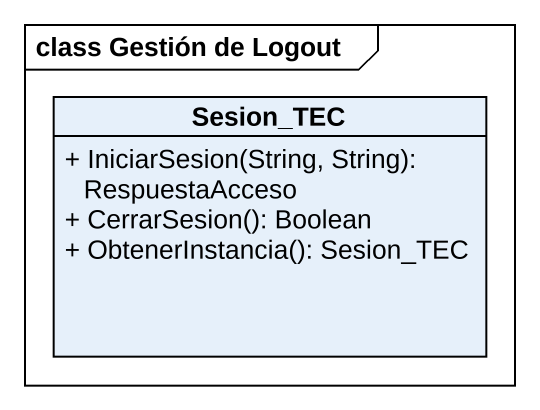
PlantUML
@startuml
mainframe class Gestión de Logout
hide circle
hide empty members
skinparam classAttributeIconSize 0
class Sesion_TEC {
  + IniciarSesion(String, String): RespuestaAcceso
  + CerrarSesion(): Boolean
  + ObtenerInstancia(): Sesion_TEC
}
@enduml
